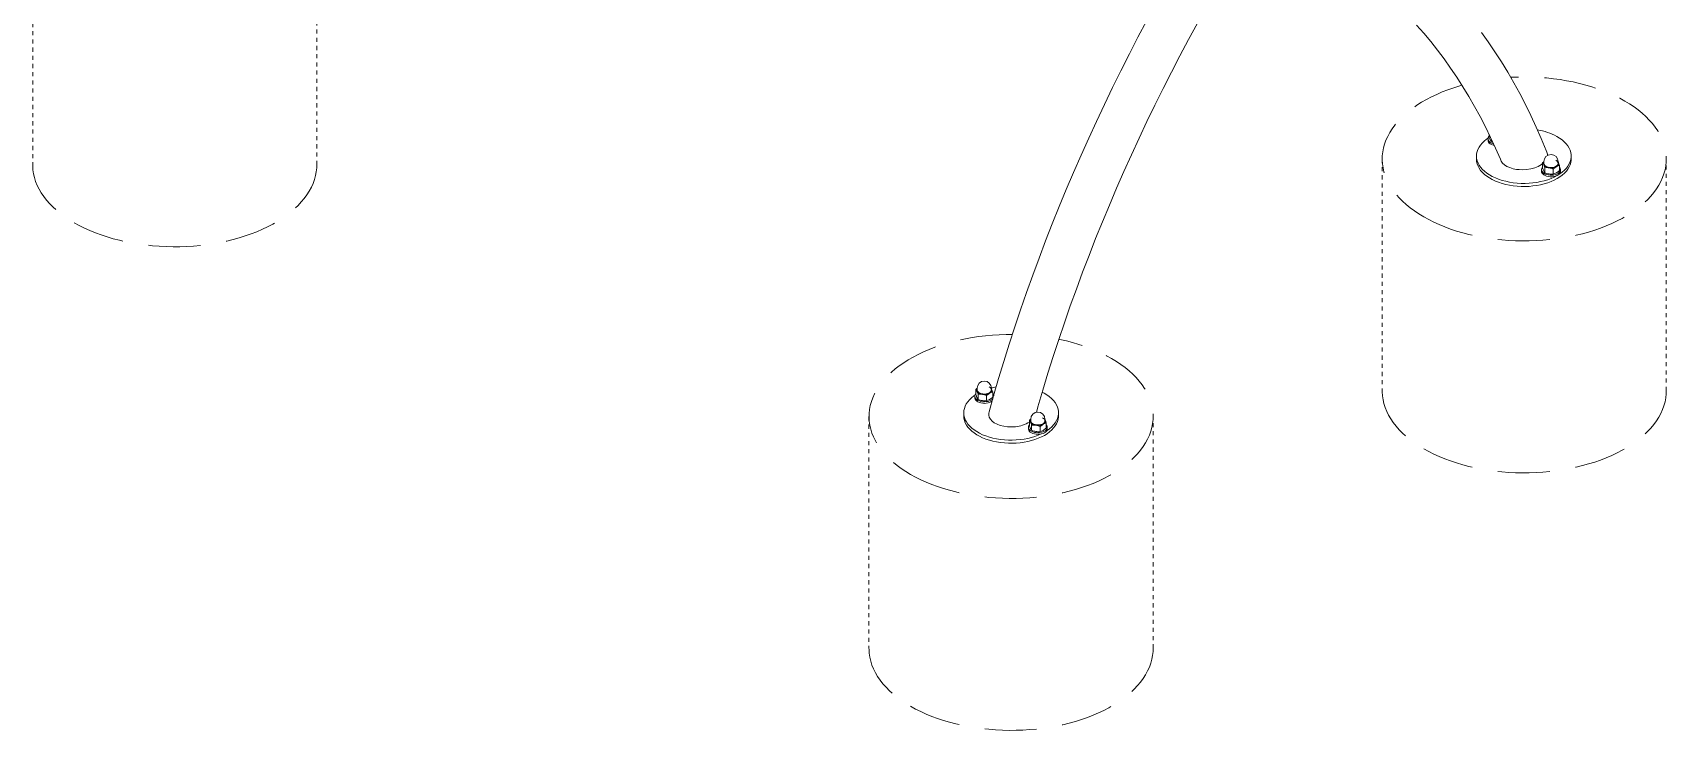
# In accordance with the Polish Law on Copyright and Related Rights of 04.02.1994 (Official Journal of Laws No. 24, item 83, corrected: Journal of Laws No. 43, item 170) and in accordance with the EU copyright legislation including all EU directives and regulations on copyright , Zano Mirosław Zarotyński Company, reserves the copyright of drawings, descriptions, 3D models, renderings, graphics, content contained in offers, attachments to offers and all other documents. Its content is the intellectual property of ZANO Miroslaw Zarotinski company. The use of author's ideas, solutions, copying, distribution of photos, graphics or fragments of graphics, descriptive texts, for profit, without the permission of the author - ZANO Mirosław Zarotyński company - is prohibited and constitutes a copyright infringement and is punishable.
# Model space of a CAD drawing. Header units: inches. Extents: x -3 to 182, y -9 to 127.
# Drawn here: x 23.66 to 63.52, y -8.95 to 8.08 of the extents above; entities that cross this region are included whole.
import ezdxf

# ---------------------------------------------------------------- set-up
doc = ezdxf.new("R2010")
doc.units = ezdxf.units.IN
doc.linetypes.add('HIDDEN', pattern=[1.905, 1.27, -0.635])
doc.layers.add('ZANO_R', color=7, linetype='Continuous', lineweight=0)
doc.layers.add('ZANO_R_przerywana', color=250, linetype='HIDDEN', lineweight=0)

msp = doc.modelspace()

# ---------------------------------------------------------------- linework, layer by layer
at = {"layer": 'ZANO_R'}
for p, q in [((59.19141, 5.6017), (59.19141, 5.5355)), ((59.16652, 5.49012), (59.16652, 5.45238)), ((59.24665, 5.48648), (59.24665, 5.41647)), ((59.28515, 5.40294), (59.24665, 5.41647)), ((58.88475, 5.06862), (58.88475, 4.99314)), ((60.49738, 4.90418), (60.53026, 4.93051)), ((60.49738, 4.90418), (60.49738, 4.7802)), ((60.53026, 4.93294), (60.53026, 4.89049)), ((60.55263, 4.78515), (60.55263, 4.66117)), ((60.87688, 4.89049), (60.87688, 4.93294)), ((60.88213, 4.91339), (60.87688, 4.92291)), ((60.90975, 4.8404), (60.90975, 4.71641)), ((61.19551, 4.99314), (61.19551, 5.06862)), ((60.47249, 4.73482), (60.47249, 4.69709)), ((60.75882, 4.75326), (60.75882, 4.62928)), ((60.93464, 4.69709), (60.93464, 4.73482)), ((46.64586, -0.79481), (46.64586, -0.83255)), ((46.67075, -0.62546), (46.70363, -0.59913)), ((46.67075, -0.62546), (46.67075, -0.74944)), ((46.70363, -0.5967), (46.70363, -0.63915)), ((46.726, -0.74448), (46.726, -0.86847)), ((46.93218, -0.77638), (46.93218, -0.90036)), ((47.05024, -0.63915), (47.05024, -0.5967)), ((47.0555, -0.61625), (47.05024, -0.60673)), ((47.08312, -0.68924), (47.08312, -0.81323)), ((48.33497, -0.71878), (48.29221, -0.69601)), ((46.37512, -1.19752), (46.37512, -1.27299)), ((47.95183, -1.55011), (47.95183, -1.58785)), ((47.97672, -1.38075), (48.0096, -1.35442)), ((47.97672, -1.38075), (47.97672, -1.50473)), ((48.0096, -1.35199), (48.0096, -1.39445)), ((48.03197, -1.49978), (48.03197, -1.62376)), ((48.23816, -1.53167), (48.23816, -1.65566)), ((48.35622, -1.39445), (48.35622, -1.35199)), ((48.36147, -1.37154), (48.35622, -1.36203)), ((48.3891, -1.44454), (48.3891, -1.56852)), ((48.41399, -1.58785), (48.41399, -1.55011)), ((48.68588, -1.27299), (48.68588, -1.19752))]:
    msp.add_line(p, q, dxfattribs=at)
at = {"layer": 'ZANO_R', "flags": 128}
for points in [[(50.84105, 8.37504), (50.62645, 7.96915), (50.41578, 7.5616), (50.20911, 7.15248), (50.00647, 6.7419), (49.80792, 6.32997), (49.61352, 5.91677), (49.4233, 5.50242), (49.23733, 5.08702), (49.05563, 4.67067), (48.87827, 4.25348), (48.70529, 3.83555), (48.53672, 3.41697), (48.37261, 2.99787), (48.21301, 2.57833), (48.05796, 2.15847), (47.90749, 1.73839), (47.76164, 1.31819), (47.62045, 0.89797), (47.48396, 0.47785), (47.3522, 0.05792), (47.22521, -0.36171), (47.10302, -0.78093), (46.99199, -1.17704)], [(48.14879, -1.18553), (48.18619, -1.05255), (48.30597, -0.64297), (48.4305, -0.23286), (48.55975, 0.17767), (48.69367, 0.58853), (48.83225, 0.9996), (48.97544, 1.41076), (49.12321, 1.82192), (49.27551, 2.23295), (49.43232, 2.64376), (49.59358, 3.05423), (49.75927, 3.46425), (49.92933, 3.87372), (50.10372, 4.28252), (50.28239, 4.69055), (50.4653, 5.09769), (50.65241, 5.50385), (50.84365, 5.90891), (51.03899, 6.31277), (51.23837, 6.71531), (51.44174, 7.11643), (51.64904, 7.51603), (51.86022, 7.914), (52.07523, 8.31023)], [(57.42352, 8.26549), (57.59831, 8.06716), (57.76881, 7.86313), (57.93498, 7.65345), (58.09679, 7.43819), (58.2542, 7.21738), (58.40717, 6.99111), (58.55569, 6.75942), (58.69972, 6.52238), (58.83923, 6.28004), (58.97419, 6.03246), (59.10458, 5.77971), (59.23036, 5.52184), (59.35151, 5.25891), (59.46801, 4.991), (59.47733, 4.96827)], [(60.60342, 5.16394), (60.58665, 5.20614), (60.46688, 5.49412), (60.34217, 5.77716), (60.21255, 6.05514), (60.07807, 6.32799), (59.93878, 6.59563), (59.79469, 6.85799), (59.64588, 7.115), (59.49237, 7.36659), (59.33421, 7.6127), (59.17145, 7.85325), (59.00414, 8.08818)], [(59.16821, 5.50624), (59.13129, 5.48044), (59.07478, 5.43509), (59.02505, 5.38718), (58.98243, 5.33702), (58.94723, 5.28499), (58.9197, 5.23144), (58.90003, 5.17674), (58.88836, 5.12129), (58.88476, 5.06547), (58.88927, 5.00967), (58.90185, 4.95428), (58.92242, 4.89969), (58.95082, 4.84629), (58.98687, 4.79445), (59.0303, 4.74454), (59.08082, 4.69689), (59.13807, 4.65185), (59.20164, 4.60974), (59.27109, 4.57085), (59.34594, 4.53544), (59.42566, 4.50378), (59.50969, 4.47608), (59.59744, 4.45253), (59.68829, 4.43331), (59.78161, 4.41854), (59.87675, 4.40833), (59.97303, 4.40275), (60.06978, 4.40185), (60.16633, 4.40562), (60.26198, 4.41404), (60.35609, 4.42705), (60.44797, 4.44457), (60.537, 4.46646), (60.62254, 4.49257), (60.704, 4.52272), (60.7808, 4.55671), (60.8524, 4.59428), (60.91831, 4.63518), (60.97805, 4.67912), (61.03122, 4.7258), (61.07743, 4.77487), (61.11637, 4.82601), (61.14776, 4.87885), (61.17139, 4.93302), (61.18707, 4.98815), (61.19471, 5.04383), (61.19426, 5.09969), (61.18571, 5.15534), (61.16912, 5.21037), (61.14461, 5.26441), (61.11236, 5.31708), (61.07258, 5.368), (61.02556, 5.41682), (60.97164, 5.46321), (60.91117, 5.50682), (60.8446, 5.54736), (60.8446, 5.54736)], [(59.16652, 5.45238), (59.16847, 5.43509), (59.17828, 5.41037), (59.19601, 5.38717), (59.22103, 5.36632), (59.25244, 5.34859), (59.28909, 5.33461), (59.31763, 5.32723)], [(59.19141, 5.55035), (59.18864, 5.54708), (59.17375, 5.52323), (59.16694, 5.49817), (59.16847, 5.47283), (59.17828, 5.44811), (59.19601, 5.42491), (59.22103, 5.40406), (59.25244, 5.38633), (59.28909, 5.37234), (59.29863, 5.36957)], [(59.24665, 5.41647), (59.23312, 5.43584), (59.21903, 5.4625)], [(58.88475, 4.99314), (58.88476, 4.98999), (58.88927, 4.93419), (58.90185, 4.87881), (58.92242, 4.82422), (58.95082, 4.77082), (58.98687, 4.71898), (59.0303, 4.66906), (59.08082, 4.62142), (59.13807, 4.57638), (59.20164, 4.53427), (59.27109, 4.49537), (59.34594, 4.45997), (59.42566, 4.42831), (59.50969, 4.4006), (59.59744, 4.37706), (59.68829, 4.35783), (59.78161, 4.34307), (59.87675, 4.33286), (59.97303, 4.32728), (60.06978, 4.32638), (60.16633, 4.33015), (60.26198, 4.33857), (60.35609, 4.35158), (60.44797, 4.36909), (60.537, 4.39098), (60.62254, 4.4171), (60.704, 4.44725), (60.7808, 4.48123), (60.8524, 4.51881), (60.91831, 4.55971), (60.97805, 4.60365), (61.03122, 4.65032), (61.07743, 4.6994), (61.11637, 4.75054), (61.14776, 4.80338), (61.17139, 4.85755), (61.18707, 4.91267), (61.19471, 4.96836), (61.19551, 4.99314)], [(59.85947, 4.7449), (59.77641, 4.76151), (59.69711, 4.78654), (59.62823, 4.81809), (59.56794, 4.8571), (59.52209, 4.89944), (59.48804, 4.94686), (59.47908, 4.96898)], [(60.49738, 4.88489), (60.4673, 4.86108), (60.39234, 4.81846), (60.30573, 4.78334), (60.20725, 4.75643), (60.10621, 4.74037), (59.99849, 4.73472), (59.92897, 4.73726), (59.85947, 4.7449)], [(60.49738, 4.79505), (60.49462, 4.79179), (60.47972, 4.76793), (60.47291, 4.74288), (60.47444, 4.71753), (60.48425, 4.69281), (60.50199, 4.66961), (60.52701, 4.64877), (60.55841, 4.63103), (60.59506, 4.61705), (60.63563, 4.60732), (60.67866, 4.6022), (60.72259, 4.60188), (60.76583, 4.60636), (60.80681, 4.61548), (60.84407, 4.62892), (60.87625, 4.64618), (60.90219, 4.66665), (60.92095, 4.68958), (60.93185, 4.71415), (60.93451, 4.73947), (60.92881, 4.76461), (60.91497, 4.78868), (60.90975, 4.79505)], [(60.49738, 4.90418), (60.51092, 4.88481), (60.52501, 4.85815)], [(60.87688, 4.91182), (60.87944, 4.90525), (60.88259, 4.88297), (60.87736, 4.86082), (60.86401, 4.83984), (60.84315, 4.821), (60.81577, 4.80519), (60.78314, 4.79315), (60.74679, 4.78544), (60.70842, 4.78243), (60.66982, 4.78424), (60.6328, 4.7908), (60.59909, 4.8018), (60.57027, 4.81673), (60.54767, 4.83489), (60.53237, 4.85543), (60.52508, 4.87738), (60.52612, 4.89973), (60.53026, 4.91182)], [(60.53026, 4.89049), (60.53083, 4.88237), (60.5379, 4.86112), (60.5527, 4.84125), (60.57457, 4.82368), (60.60246, 4.80923), (60.63508, 4.79858), (60.67091, 4.79223), (60.70826, 4.79048), (60.74539, 4.7934), (60.78057, 4.80086), (60.81215, 4.81251), (60.83865, 4.82781), (60.85883, 4.84604), (60.87175, 4.86634), (60.87681, 4.88778), (60.87377, 4.90934), (60.86277, 4.93002), (60.84433, 4.94886), (60.8193, 4.96496), (60.81836, 4.96544)], [(60.60286, 5.16374), (60.61587, 5.11905), (60.61628, 5.07954)], [(60.75882, 4.75326), (60.81486, 4.79814), (60.83428, 4.81031)], [(60.83428, 4.81031), (60.89205, 4.83553), (60.90975, 4.8404)], [(60.88213, 4.91339), (60.88017, 4.91755), (60.87688, 4.92361)], [(60.90975, 4.8404), (60.89622, 4.87933), (60.88213, 4.91339)], [(60.47249, 4.69709), (60.47444, 4.67979), (60.48425, 4.65507), (60.50199, 4.63187), (60.52701, 4.61103), (60.55841, 4.59329), (60.59506, 4.57931), (60.63563, 4.56959), (60.67866, 4.56447), (60.72259, 4.56414), (60.76583, 4.56862), (60.80681, 4.57775), (60.84407, 4.59118), (60.87625, 4.60845), (60.90219, 4.62892), (60.92095, 4.65185), (60.93185, 4.67641), (60.93464, 4.69709)], [(60.55263, 4.66117), (60.5391, 4.68055), (60.52501, 4.7072)], [(60.83428, 4.65936), (60.81486, 4.64911), (60.75882, 4.62928)], [(60.90975, 4.71641), (60.89205, 4.70084), (60.83428, 4.65936)], [(46.65197, -0.76433), (46.62166, -0.7857), (46.56515, -0.83104), (46.51542, -0.87896), (46.4728, -0.92911), (46.43761, -0.98115), (46.41008, -1.0347), (46.39041, -1.08939), (46.37873, -1.14485), (46.37514, -1.20067), (46.37964, -1.25647), (46.39222, -1.31186), (46.41279, -1.36644), (46.4412, -1.41984), (46.47724, -1.47168), (46.52068, -1.5216), (46.57119, -1.56924), (46.62844, -1.61428), (46.69201, -1.6564), (46.76147, -1.69529), (46.83632, -1.73069), (46.91603, -1.76236), (47.00006, -1.79006), (47.08781, -1.8136), (47.17866, -1.83283), (47.27199, -1.8476), (47.36712, -1.8578), (47.4634, -1.86338), (47.56015, -1.86429), (47.6567, -1.86052), (47.75236, -1.85209), (47.84646, -1.83908), (47.93835, -1.82157), (48.02737, -1.79968), (48.11291, -1.77357), (48.19437, -1.74341), (48.26437, -1.71268)], [(47.04033, -0.88914), (47.00645, -0.90529), (46.9679, -0.91744), (46.92605, -0.92516), (46.88243, -0.92817), (46.83861, -0.92636), (46.79618, -0.9198), (46.75667, -0.90872), (46.7215, -0.89352), (46.69195, -0.87476), (46.66908, -0.8531), (46.65373, -0.82934), (46.64645, -0.80433), (46.64749, -0.77898), (46.65683, -0.7542), (46.67075, -0.73459)], [(46.67075, -0.62546), (46.68428, -0.64483), (46.69837, -0.67149)], [(47.05024, -0.61782), (47.05281, -0.62438), (47.05595, -0.64667), (47.05072, -0.66882), (47.03737, -0.6898), (47.01651, -0.70864), (46.98913, -0.72445), (46.9565, -0.73649), (46.92015, -0.74419), (46.88178, -0.74721), (46.84319, -0.7454), (46.80617, -0.73884), (46.77246, -0.72783), (46.74363, -0.71291), (46.72104, -0.69475), (46.70574, -0.67421), (46.69844, -0.65226), (46.69949, -0.62991), (46.70363, -0.61782)], [(46.70363, -0.63915), (46.7042, -0.64727), (46.71126, -0.66852), (46.72607, -0.68839), (46.74793, -0.70596), (46.77583, -0.72041), (46.80845, -0.73106), (46.84428, -0.73741), (46.88163, -0.73916), (46.91876, -0.73624), (46.95394, -0.72878), (46.98551, -0.71713), (47.01201, -0.70183), (47.0322, -0.6836), (47.04512, -0.6633), (47.05018, -0.64186), (47.04714, -0.6203), (47.03614, -0.59962), (47.01769, -0.58078), (46.99267, -0.56468), (46.99173, -0.5642)], [(46.93218, -0.77638), (46.98822, -0.7315), (47.00765, -0.71933)], [(47.00765, -0.71933), (47.06542, -0.69411), (47.08312, -0.68924)], [(47.16405, -0.56497), (47.07775, -0.58388), (47.05014, -0.59091)], [(47.0555, -0.61625), (47.05353, -0.61209), (47.05024, -0.60602)], [(47.08312, -0.68924), (47.06959, -0.6503), (47.0555, -0.61625)], [(48.3961, -1.6393), (48.40868, -1.63095), (48.46842, -1.58701), (48.52159, -1.54034), (48.56781, -1.49126), (48.60675, -1.44012), (48.63814, -1.38728), (48.66176, -1.33311), (48.67745, -1.27799), (48.68509, -1.2223), (48.68463, -1.16644), (48.67608, -1.1108), (48.65949, -1.05577), (48.63498, -1.00173), (48.60273, -0.94906), (48.56295, -0.89814), (48.51594, -0.84931), (48.46201, -0.80293), (48.40155, -0.75932), (48.33497, -0.71878)], [(47.04033, -0.92688), (47.00645, -0.94302), (46.9679, -0.95518), (46.92605, -0.9629), (46.88243, -0.96591), (46.83861, -0.9641), (46.79618, -0.95754), (46.75667, -0.94646), (46.7215, -0.93126), (46.69195, -0.91249), (46.66908, -0.89084), (46.65373, -0.86708), (46.64645, -0.84207), (46.64586, -0.83255)], [(46.726, -0.86847), (46.71246, -0.84909), (46.69837, -0.82243)], [(47.00765, -0.87027), (46.98822, -0.88053), (46.93218, -0.90036)], [(47.63557, -1.53536), (47.54173, -1.54145), (47.44483, -1.53844), (47.35275, -1.52626), (47.26307, -1.50424), (47.18748, -1.47572), (47.11961, -1.43891), (47.06725, -1.39867), (47.02611, -1.35266), (46.99926, -1.30446), (46.98585, -1.25306), (46.98683, -1.2003), (46.99359, -1.17749)], [(47.08312, -0.81323), (47.06542, -0.82879), (47.00765, -0.87027)], [(47.08395, -0.85408), (47.0683, -0.86958), (47.04033, -0.88914)], [(47.06976, -0.90606), (47.0683, -0.90732), (47.04033, -0.92688)], [(46.37512, -1.27299), (46.37514, -1.27614), (46.37964, -1.33194), (46.39222, -1.38733), (46.41279, -1.44191), (46.4412, -1.49532), (46.47724, -1.54716), (46.52068, -1.59707), (46.57119, -1.64472), (46.62844, -1.68975), (46.69201, -1.73187), (46.76147, -1.77076), (46.83632, -1.80617), (46.91603, -1.83783), (47.00006, -1.86553), (47.08781, -1.88908), (47.17866, -1.9083), (47.27199, -1.92307), (47.36712, -1.93328), (47.4634, -1.93885), (47.56015, -1.93976), (47.6567, -1.93599), (47.75236, -1.92757), (47.84646, -1.91456), (47.93835, -1.89704), (48.02737, -1.87515), (48.11291, -1.84904), (48.19437, -1.81889), (48.27117, -1.7849), (48.34277, -1.74733), (48.40868, -1.70643), (48.46842, -1.66249), (48.52159, -1.61581), (48.56781, -1.56673), (48.60675, -1.5156), (48.63814, -1.46276), (48.66176, -1.40858), (48.67745, -1.35346), (48.68509, -1.29778), (48.68588, -1.27299)], [(48.34631, -1.68217), (48.31243, -1.69832), (48.27387, -1.71047), (48.23203, -1.71819), (48.18841, -1.72121), (48.14459, -1.7194), (48.10216, -1.71283), (48.06264, -1.70175), (48.02747, -1.68655), (47.99792, -1.66779), (47.97506, -1.64613), (47.95971, -1.62237), (47.95242, -1.59736), (47.95183, -1.58785)], [(48.34631, -1.64444), (48.31243, -1.66058), (48.27387, -1.67274), (48.23203, -1.68046), (48.18841, -1.68347), (48.14459, -1.68166), (48.10216, -1.6751), (48.06264, -1.66401), (48.02747, -1.64882), (47.99792, -1.63005), (47.97506, -1.6084), (47.95971, -1.58463), (47.95242, -1.55963), (47.95347, -1.53427), (47.96281, -1.50949), (47.97672, -1.48988)], [(47.97672, -1.38075), (47.99026, -1.40013), (48.00435, -1.42678)], [(48.03197, -1.62376), (48.01844, -1.60439), (48.00435, -1.57773)], [(48.35622, -1.37312), (48.35879, -1.37968), (48.36193, -1.40196), (48.3567, -1.42411), (48.34335, -1.4451), (48.32249, -1.46393), (48.29511, -1.47974), (48.26248, -1.49178), (48.22613, -1.49949), (48.18776, -1.50251), (48.14916, -1.50069), (48.11214, -1.49413), (48.07843, -1.48313), (48.04961, -1.4682), (48.02702, -1.45004), (48.01171, -1.42951), (48.00442, -1.40755), (48.00547, -1.38521), (48.0096, -1.37312)], [(48.0096, -1.39445), (48.01017, -1.40257), (48.01724, -1.42381), (48.03205, -1.44369), (48.05391, -1.46126), (48.0818, -1.4757), (48.11443, -1.48635), (48.15025, -1.4927), (48.1876, -1.49446), (48.22474, -1.49154), (48.25991, -1.48408), (48.29149, -1.47242), (48.31799, -1.45713), (48.33817, -1.4389), (48.35109, -1.41859), (48.35615, -1.39715), (48.35311, -1.37559), (48.34211, -1.35491), (48.32367, -1.33608), (48.29864, -1.31997), (48.2977, -1.31949)], [(48.23816, -1.53167), (48.2942, -1.48679), (48.31363, -1.47462)], [(48.31363, -1.47462), (48.3714, -1.44941), (48.3891, -1.44454)], [(48.3891, -1.56852), (48.3714, -1.58409), (48.31363, -1.62557)], [(48.3891, -1.48988), (48.39942, -1.50349), (48.41079, -1.52799), (48.41392, -1.55328), (48.40871, -1.57846), (48.39533, -1.60262), (48.37428, -1.62488), (48.34631, -1.64444)], [(48.36147, -1.37154), (48.35951, -1.36738), (48.35622, -1.36132)], [(48.3891, -1.44454), (48.37556, -1.4056), (48.36147, -1.37154)], [(48.31363, -1.62557), (48.2942, -1.63583), (48.23816, -1.65566)]]:
    msp.add_lwpolyline(points, dxfattribs=at)
at = {"layer": 'ZANO_R'}
for centre, radius, start, end in [((60.13378, 4.22677), 1.49974, 61.708311, 80.775141), ((59.78393, 5.71799), 0.61999, 197.118574, 204.336051), ((60.58441, 4.88592), 0.06558, 145.667546, 205.056198), ((60.66582, 4.95113), 0.16874, 213.43677, 266.568607), ((59.96011, 4.60266), 0.61999, 17.11855, 24.336075), ((60.70357, 4.93294), 0.17331, 0, 180), ((60.5942, 4.36655), 0.42066, 81.590032, 95.671148), ((60.70389, 5.06233), 0.28376, 260.228072, 297.357439), ((60.8055, 4.88631), 0.08127, 290.740055, 19.463151), ((61.08784, 4.96193), 0.61779, 197.107356, 204.350528), ((60.72817, 5.08083), 0.4549, 247.30085, 260.835938), ((60.58316, 4.33323), 0.45528, 67.305824, 80.829237), ((60.71725, 5.04779), 0.42057, 261.587885, 275.671994), ((47.26207, -0.56739), 0.61871, 197.111979, 204.344406), ((46.75779, -0.64372), 0.06559, 145.671305, 205.050808), ((46.83919, -0.5785), 0.16876, 213.438646, 266.566731), ((46.13476, -0.9265), 0.61862, 17.11104, 24.34453), ((46.87693, -0.5967), 0.17331, 0, 180), ((46.76756, -1.16306), 0.42064, 81.589514, 95.671415), ((46.87725, -0.46729), 0.28377, 260.228903, 297.35718), ((46.75658, -1.19625), 0.45511, 67.303685, 80.832276), ((46.97887, -0.64332), 0.08127, 290.742619, 19.460446), ((47.01243, -0.79983), 0.0962, 11.252504, 42.707867), ((46.90161, -0.44856), 0.45515, 247.304496, 260.831896), ((46.89061, -0.48177), 0.42065, 261.589548, 275.671057), ((48.18291, -1.35199), 0.17331, 0, 180), ((47.57393, -0.77817), 0.7597, 274.653297, 302.018788), ((48.56806, -1.32268), 0.61872, 197.111963, 204.344291), ((48.06376, -1.39901), 0.06558, 145.670878, 205.051235), ((48.14517, -1.33379), 0.16876, 213.43865, 266.566727), ((47.44076, -1.68178), 0.61859, 17.110897, 24.344804), ((48.07354, -1.91835), 0.42063, 81.589508, 95.671497), ((48.18322, -1.22259), 0.28377, 260.22877, 297.357256), ((48.06255, -1.95155), 0.45512, 67.303864, 80.83206), ((48.28484, -1.39862), 0.08127, 290.742551, 19.460655), ((48.3, -1.5775), 0.11446, 293.865366, 354.814558), ((48.20758, -1.20385), 0.45515, 247.304501, 260.831929), ((48.19659, -1.23708), 0.42063, 261.589227, 275.671303)]:
    msp.add_arc(centre, radius, start, end, dxfattribs=at)
at = {"layer": 'ZANO_R_przerywana', "ltscale": 0.05}
for p, q in [((23.65964, 10.51701), (23.65964, 4.85651)), ((30.59193, 4.85651), (30.59193, 10.517)), ((56.58444, 4.99926), (56.58444, -0.66123)), ((63.51672, -0.66123), (63.51672, 4.99926)), ((44.06378, -1.28567), (44.06378, -6.94617)), ((50.99607, -6.94617), (50.99607, -1.28567))]:
    msp.add_line(p, q, dxfattribs=at)
at = {"layer": 'ZANO_R_przerywana', "flags": 128}
for points in [[(58.53078, 6.79762), (58.47979, 6.78296), (58.33235, 6.73706), (58.18892, 6.68711), (58.04984, 6.63322), (57.91543, 6.57551), (57.786, 6.51412), (57.66187, 6.44918), (57.54331, 6.38087), (57.43061, 6.30933), (57.32403, 6.23472), (57.22382, 6.15724), (57.13021, 6.07704), (57.04342, 5.99433), (56.96366, 5.9093), (56.8911, 5.82214), (56.82592, 5.73306), (56.76828, 5.64226), (56.7183, 5.54997), (56.6761, 5.45638), (56.64178, 5.36173), (56.61543, 5.26624), (56.5971, 5.17012), (56.58683, 5.0736), (56.58465, 4.9769), (56.59057, 4.88026), (56.60457, 4.7839), (56.62662, 4.68804), (56.65667, 4.59291), (56.69464, 4.49872), (56.74045, 4.40571), (56.79399, 4.31408), (56.85513, 4.22405), (56.92374, 4.13583), (56.99965, 4.04963), (57.08269, 3.96565), (57.17266, 3.88408), (57.26935, 3.80511), (57.37254, 3.72893), (57.48198, 3.65573), (57.59742, 3.58565)], [(57.59742, 3.58565), (57.71859, 3.51889), (57.84521, 3.45557), (57.97697, 3.39587), (58.11359, 3.3399), (58.25472, 3.28782), (58.40005, 3.23973), (58.54923, 3.19575), (58.70192, 3.15598), (58.85776, 3.12052), (59.01639, 3.08944), (59.17743, 3.06283), (59.34051, 3.04074), (59.50525, 3.02322), (59.67126, 3.01032), (59.83816, 3.00206), (60.00555, 2.99847), (60.17305, 2.99955), (60.34026, 3.0053), (60.5068, 3.01571), (60.67227, 3.03075), (60.83629, 3.05039), (60.99848, 3.07458), (61.15845, 3.10326), (61.31583, 3.13638), (61.47026, 3.17384), (61.62137, 3.21557), (61.76881, 3.26146), (61.91224, 3.31141), (62.05133, 3.36531), (62.18574, 3.42302), (62.31516, 3.48441), (62.43929, 3.54934), (62.55785, 3.61765), (62.67055, 3.6892), (62.77713, 3.7638), (62.87734, 3.84129), (62.97095, 3.92148), (63.05774, 4.00419), (63.13751, 4.08922), (63.21006, 4.17638), (63.27524, 4.26547), (63.33288, 4.35626), (63.38287, 4.44856), (63.42506, 4.54214), (63.45938, 4.63679), (63.48573, 4.73229), (63.50406, 4.82841), (63.51433, 4.92493), (63.51651, 5.02162), (63.51059, 5.11826), (63.49659, 5.21463), (63.47454, 5.31049), (63.4445, 5.40562), (63.40652, 5.4998), (63.36071, 5.59282), (63.30717, 5.68445), (63.24603, 5.77448), (63.17742, 5.86269), (63.10151, 5.9489), (63.01847, 6.03288), (62.9285, 6.11445), (62.83181, 6.19341), (62.72862, 6.26959), (62.61918, 6.3428), (62.50374, 6.41287), (62.38257, 6.47964), (62.25595, 6.54295), (62.12419, 6.60266), (61.98758, 6.65862), (61.84644, 6.71071), (61.70111, 6.7588), (61.55193, 6.80278), (61.39924, 6.84254), (61.2434, 6.87801), (61.08478, 6.90908), (60.92373, 6.93569), (60.76065, 6.95779), (60.59592, 6.9753), (60.4299, 6.98821), (60.26301, 6.99646), (60.09561, 7.00006), (59.92811, 6.99898), (59.7609, 6.99322), (59.71858, 6.99102)], [(23.65964, 4.85651), (23.65989, 4.83233), (23.66596, 4.7357), (23.68011, 4.63934), (23.70231, 4.54349), (23.73251, 4.44837), (23.77063, 4.35421), (23.81658, 4.26122), (23.87027, 4.16962), (23.93156, 4.07962), (24.0003, 3.99144), (24.07635, 3.90528), (24.15952, 3.82134), (24.24962, 3.73982), (24.34644, 3.6609), (24.44974, 3.58478), (24.5593, 3.51163), (24.67485, 3.44162)], [(24.67485, 3.44162), (24.79612, 3.37491), (24.92284, 3.31167), (25.0547, 3.25203), (25.1914, 3.19614), (25.33262, 3.14413), (25.47802, 3.09611), (25.62727, 3.05221), (25.78003, 3.01252), (25.93592, 2.97714), (26.0946, 2.94615), (26.25568, 2.91962), (26.41879, 2.89761), (26.58356, 2.88018), (26.74959, 2.86737), (26.9165, 2.8592), (27.0839, 2.85569), (27.2514, 2.85686), (27.4186, 2.8627), (27.58512, 2.8732), (27.75057, 2.88832), (27.91456, 2.90805), (28.07671, 2.93232), (28.23663, 2.96109), (28.39396, 2.99429), (28.54833, 3.03183), (28.69938, 3.07364), (28.84675, 3.11961), (28.9901, 3.16964), (29.1291, 3.22361), (29.26342, 3.28139), (29.39275, 3.34285), (29.51678, 3.40784), (29.63522, 3.47622), (29.74781, 3.54782), (29.85427, 3.62248), (29.95436, 3.70002), (30.04785, 3.78026), (30.13451, 3.86302), (30.21414, 3.94809), (30.28656, 4.03529), (30.3516, 4.12441), (30.4091, 4.21523), (30.45893, 4.30755), (30.50098, 4.40116), (30.53515, 4.49583), (30.56135, 4.59134), (30.57954, 4.68747), (30.58965, 4.78399), (30.59193, 4.85651)], [(47.56038, 0.71521), (47.40745, 0.71404), (47.24024, 0.70829), (47.0737, 0.69788), (46.90823, 0.68284), (46.74421, 0.6632), (46.58203, 0.63901), (46.42206, 0.61033), (46.26467, 0.57722), (46.11025, 0.53975), (45.95913, 0.49802), (45.81169, 0.45213), (45.66826, 0.40218), (45.52918, 0.34828), (45.39477, 0.29057), (45.26534, 0.22918), (45.14121, 0.16425), (45.02265, 0.09594), (44.90996, 0.02439), (44.80337, -0.05021), (44.70316, -0.1277), (44.60955, -0.20789), (44.52276, -0.2906), (44.443, -0.37563), (44.37044, -0.46279), (44.30526, -0.55187), (44.24762, -0.64267), (44.19764, -0.73497), (44.15544, -0.82855), (44.12112, -0.9232), (44.09477, -1.0187), (44.07644, -1.11482), (44.06617, -1.21134), (44.064, -1.30803), (44.06991, -1.40467), (44.08391, -1.50103), (44.10596, -1.59689), (44.13601, -1.69203), (44.17398, -1.78621), (44.21979, -1.87923), (44.27333, -1.97086), (44.33447, -2.06088), (44.40308, -2.1491), (44.479, -2.2353), (44.56203, -2.31929), (44.652, -2.40086), (44.74869, -2.47982), (44.85188, -2.556), (44.96132, -2.62921), (45.07676, -2.69928)], [(45.07676, -2.69928), (45.19793, -2.76605), (45.32455, -2.82936), (45.45632, -2.88907), (45.59293, -2.94503), (45.73406, -2.99712), (45.87939, -3.0452), (46.02857, -3.08918), (46.18126, -3.12895), (46.3371, -3.16441), (46.49573, -3.19549), (46.65677, -3.2221), (46.81985, -3.2442), (46.98459, -3.26171), (47.1506, -3.27461), (47.3175, -3.28287), (47.48489, -3.28646), (47.65239, -3.28538), (47.81961, -3.27963), (47.98614, -3.26922), (48.15161, -3.25418), (48.31563, -3.23455), (48.47782, -3.21036), (48.63779, -3.18167), (48.79517, -3.14856), (48.9496, -3.11109), (49.10071, -3.06937), (49.24815, -3.02347), (49.39159, -2.97352), (49.53067, -2.91963), (49.66508, -2.86192), (49.7945, -2.80052), (49.91863, -2.73559), (50.03719, -2.66728), (50.14989, -2.59574), (50.25647, -2.52113), (50.35668, -2.44364), (50.45029, -2.36345), (50.53708, -2.28074), (50.61685, -2.19571), (50.6894, -2.10855), (50.75458, -2.01947), (50.81223, -1.92867), (50.86221, -1.83638), (50.9044, -1.74279), (50.93872, -1.64814), (50.96508, -1.55265), (50.98341, -1.45653), (50.99367, -1.36001), (50.99585, -1.26331), (50.98993, -1.16667), (50.97593, -1.07031), (50.95388, -0.97445), (50.92384, -0.87931), (50.88587, -0.78513), (50.84006, -0.69212), (50.78652, -0.60049), (50.72537, -0.51046), (50.65676, -0.42224), (50.58085, -0.33604), (50.49781, -0.25205), (50.40784, -0.17048), (50.31115, -0.09152), (50.20796, -0.01534), (50.09852, 0.05787), (49.98308, 0.12794), (49.86191, 0.19471), (49.73529, 0.25802), (49.60353, 0.31772), (49.46692, 0.37369), (49.32578, 0.42577), (49.18046, 0.47386), (49.03127, 0.51784), (48.87858, 0.55761), (48.72274, 0.59307), (48.69719, 0.59841)], [(56.58444, -0.66123), (56.58465, -0.68359), (56.59057, -0.78023), (56.60457, -0.8766), (56.62662, -0.97246), (56.65667, -1.06759), (56.69464, -1.16177), (56.74045, -1.25479), (56.79399, -1.34642), (56.85513, -1.43645), (56.92374, -1.52466), (56.99965, -1.61087), (57.08269, -1.69485), (57.17266, -1.77642), (57.26935, -1.85538), (57.37254, -1.93156), (57.48198, -2.00477), (57.59742, -2.07484)], [(57.59742, -2.07484), (57.71859, -2.14161), (57.84521, -2.20492), (57.97697, -2.26463), (58.11359, -2.32059), (58.25472, -2.37268), (58.40005, -2.42077), (58.54923, -2.46475), (58.70192, -2.50451), (58.85776, -2.53998), (59.01639, -2.57105), (59.17743, -2.59766), (59.34051, -2.61976), (59.50525, -2.63727), (59.67126, -2.65018), (59.83816, -2.65843), (60.00555, -2.66202), (60.17305, -2.66094), (60.34026, -2.65519), (60.5068, -2.64479), (60.67227, -2.62974), (60.83629, -2.61011), (60.99848, -2.58592), (61.15845, -2.55723), (61.31583, -2.52412), (61.47026, -2.48665), (61.62137, -2.44493), (61.76881, -2.39903), (61.91224, -2.34908), (62.05133, -2.29519), (62.18574, -2.23748), (62.31516, -2.17609), (62.43929, -2.11116), (62.55785, -2.04284), (62.67055, -1.9713), (62.77713, -1.89669), (62.87734, -1.81921), (62.97095, -1.73901), (63.05774, -1.6563), (63.13751, -1.57127), (63.21006, -1.48411), (63.27524, -1.39503), (63.33288, -1.30423), (63.38287, -1.21194), (63.42506, -1.11835), (63.45938, -1.0237), (63.48573, -0.92821), (63.50406, -0.83209), (63.51433, -0.73557), (63.51672, -0.66123)], [(44.06378, -6.94617), (44.064, -6.96852), (44.06991, -7.06517), (44.08391, -7.16153), (44.10596, -7.25739), (44.13601, -7.35252), (44.17398, -7.44671), (44.21979, -7.53972), (44.27333, -7.63135), (44.33447, -7.72138), (44.40308, -7.8096), (44.479, -7.8958), (44.56203, -7.97978), (44.652, -8.06135), (44.74869, -8.14032), (44.85188, -8.21649), (44.96132, -8.2897), (45.07676, -8.35977)], [(45.07676, -8.35977), (45.19793, -8.42654), (45.32455, -8.48985), (45.45632, -8.54956), (45.59293, -8.60552), (45.73406, -8.65761), (45.87939, -8.7057), (46.02857, -8.74968), (46.18126, -8.78945), (46.3371, -8.82491), (46.49573, -8.85598), (46.65677, -8.8826), (46.81985, -8.90469), (46.98459, -8.92221), (47.1506, -8.93511), (47.3175, -8.94337), (47.48489, -8.94696), (47.65239, -8.94588), (47.81961, -8.94013), (47.98614, -8.92972), (48.15161, -8.91468), (48.31563, -8.89504), (48.47782, -8.87085), (48.63779, -8.84217), (48.79517, -8.80905), (48.9496, -8.77159), (49.10071, -8.72986), (49.24815, -8.68397), (49.39159, -8.63401), (49.53067, -8.58012), (49.66508, -8.52241), (49.7945, -8.46102), (49.91863, -8.39609), (50.03719, -8.32777), (50.14989, -8.25623), (50.25647, -8.18163), (50.35668, -8.10414), (50.45029, -8.02395), (50.53708, -7.94124), (50.61685, -7.8562), (50.6894, -7.76904), (50.75458, -7.67996), (50.81223, -7.58917), (50.86221, -7.49687), (50.9044, -7.40329), (50.93872, -7.30864), (50.96508, -7.21314), (50.98341, -7.11702), (50.99367, -7.0205), (50.99607, -6.94617)]]:
    msp.add_lwpolyline(points, dxfattribs=at)

doc.saveas('drawing.dxf')
